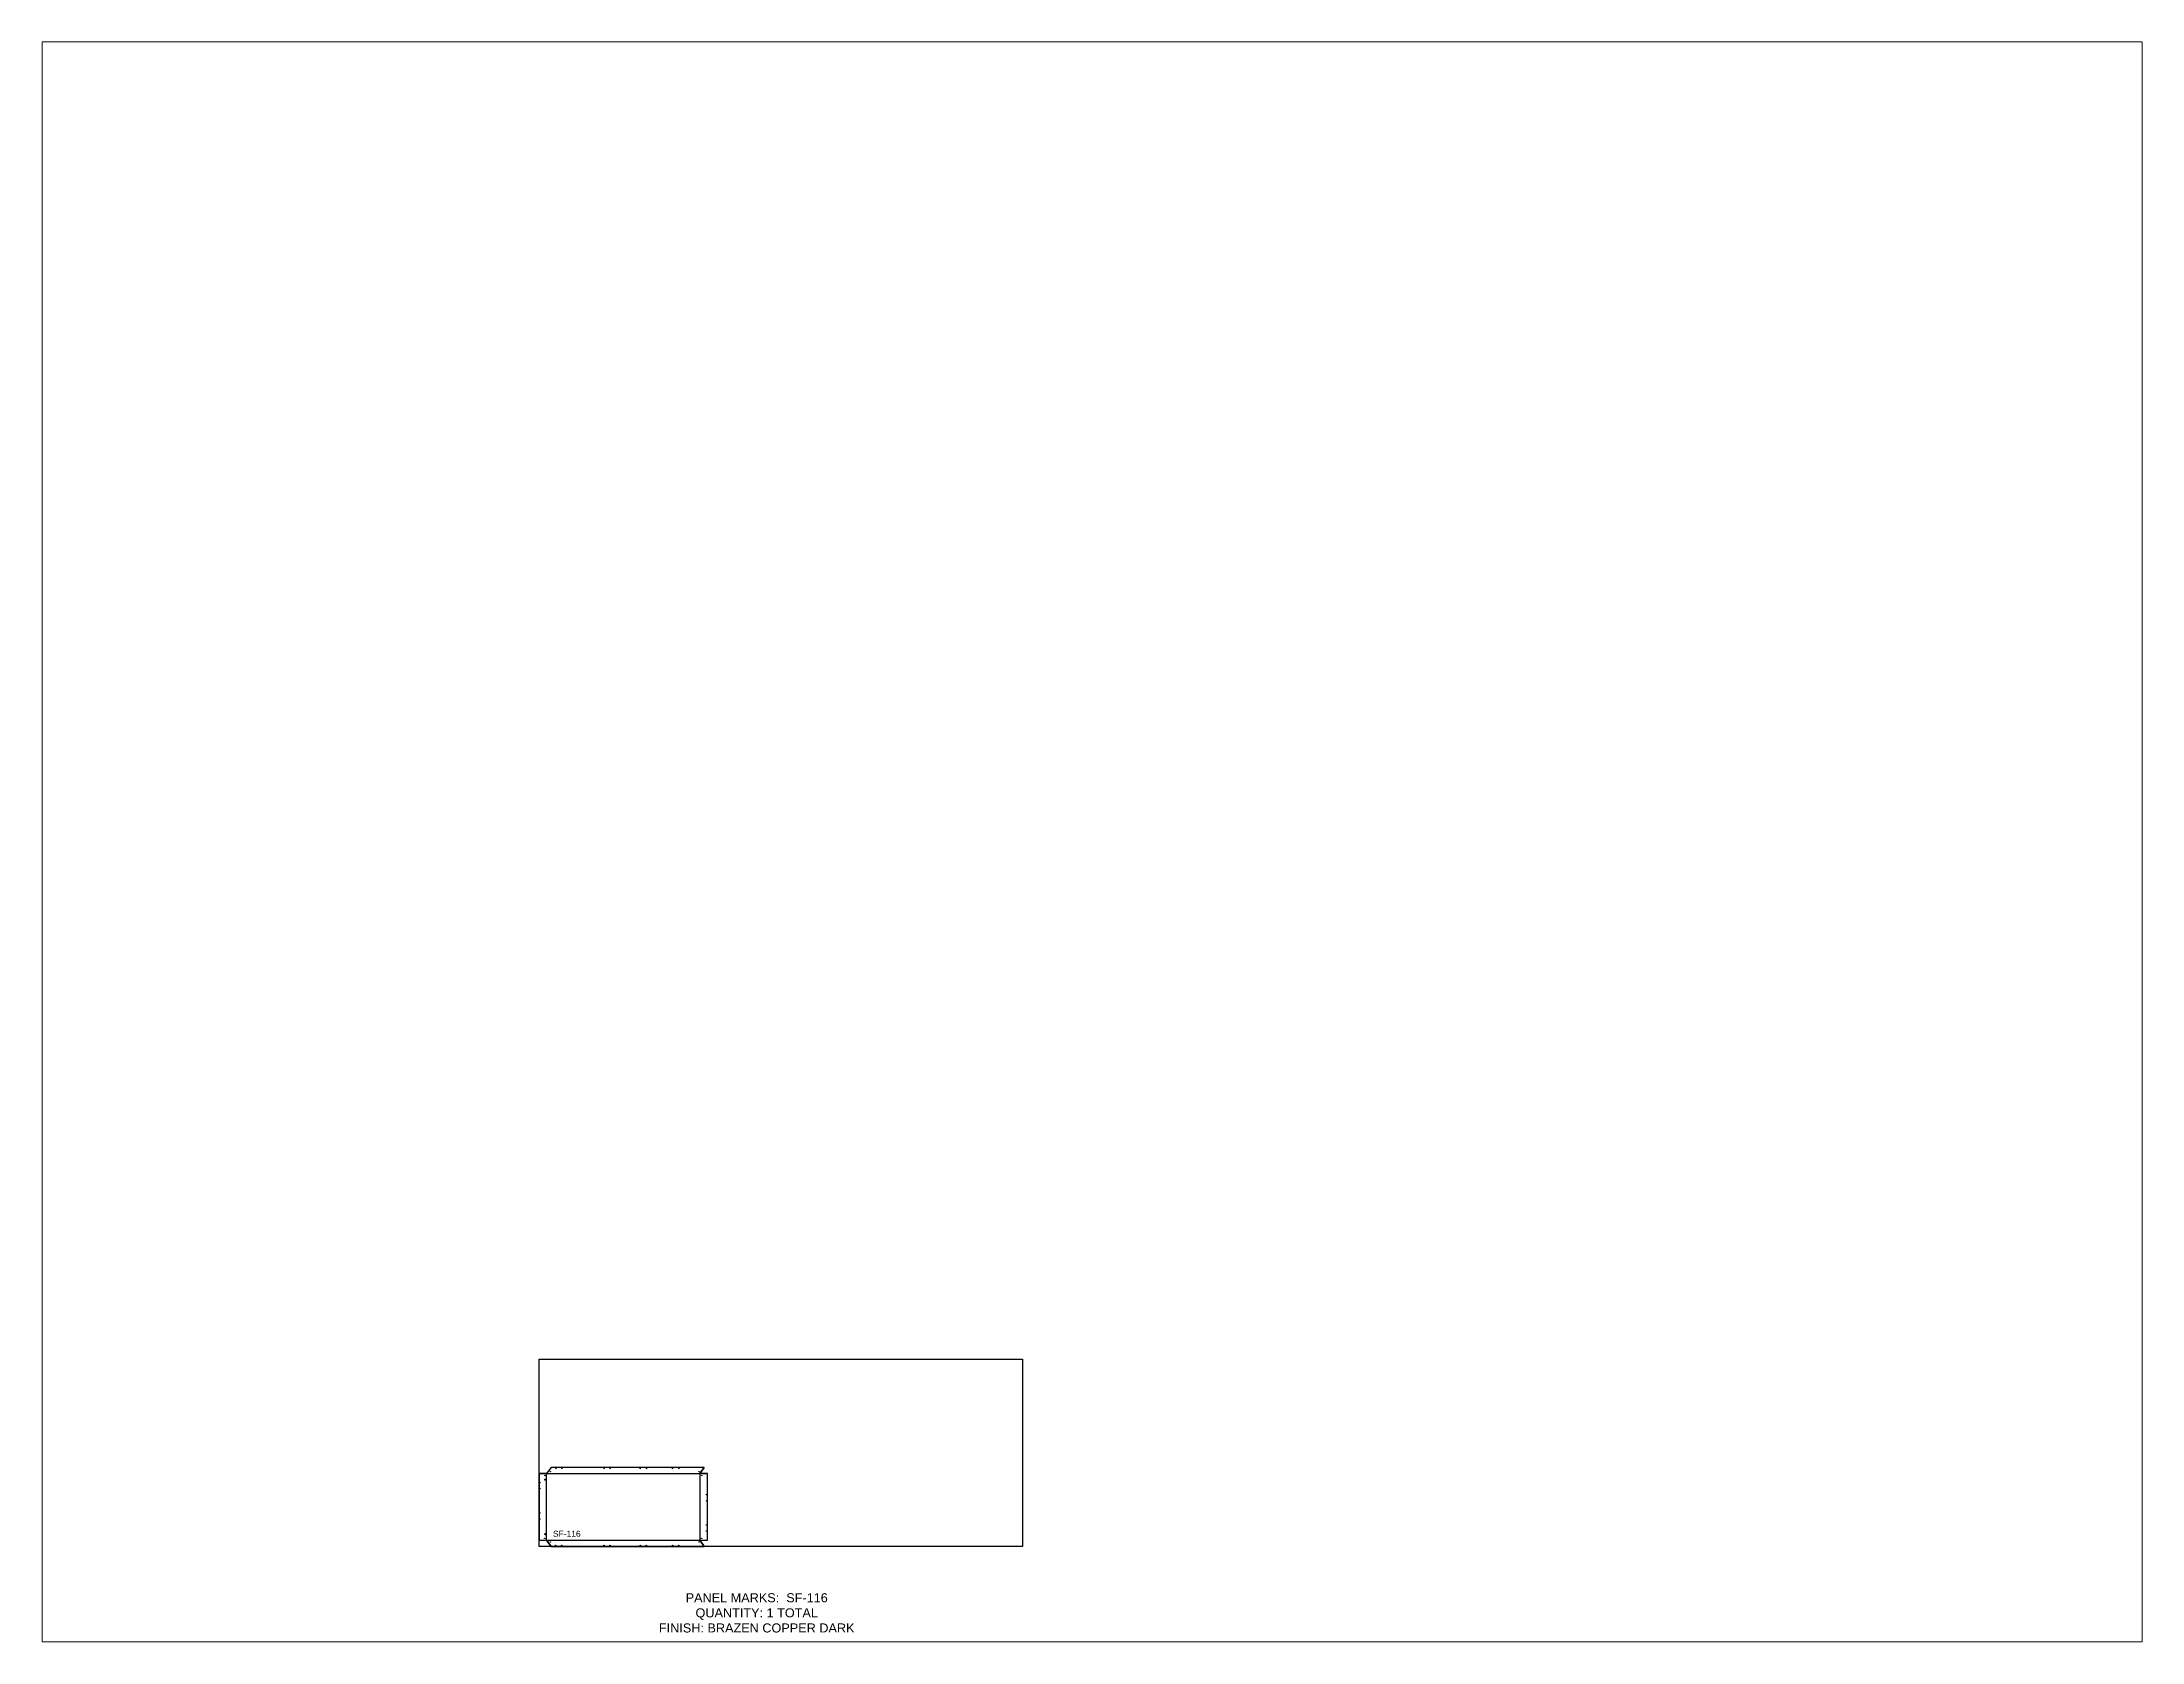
# Paper-space layout 'Layout1' of a CAD drawing. Header units: inches. Extents: x 1.05 to 9.45, y 0.8 to 7.2.
# The model-space entities are those that its viewports show. They can reach past a viewport. Long polylines and large blocks are cut down to what shows.
import ezdxf

# ---------------------------------------------------------------- set-up
doc = ezdxf.new("R2010")
doc.units = ezdxf.units.IN
doc.header["$MEASUREMENT"] = 0
doc.linetypes.add('HIDDEN', pattern=[0.375, 0.25, -0.125])
doc.linetypes.add('PHANTOM', pattern=[2.5, 1.25, -0.25, 0.25, -0.25, 0.25, -0.25])
for name, color, linetype in [('CUT', 7, 'Continuous'), ('DIMS', 1, 'Continuous'), ('HOLES', 6, 'Continuous'), ('ROUT', 1, 'HIDDEN'), ('SHEET', 5, 'PHANTOM'), ('TEXT', 2, 'PHANTOM'), ('V135', 4, 'HIDDEN'), ('WEEPS', 3, 'HIDDEN')]:
    doc.layers.add(name, color=color, linetype=linetype)
doc.styles.get("Standard").update_dxf_attribs({"font": 'arial.ttf'})

msp = doc.modelspace()

# ---------------------------------------------------------------- linework, layer by layer
at = {"layer": 'CUT', "ltscale": 0.25}
msp.add_lwpolyline([(3.99, 0), (54.69, 0), (53.23, 2.06), (55.76, 2.06), (55.76, 24.09), (53.23, 24.09), (54.69, 26.16), (3.99, 26.16), (2.53, 24.09), (0, 24.09), (0, 2.06), (2.53, 2.06)], close=True, dxfattribs=at)
at = {"layer": 'HOLES', "ltscale": 0.25}
for centre in [(0.37, 21.09), (1.9, 23.47), (3.74, 24.72), (5.53, 25.78), (7.53, 25.78), (21.53, 25.78), (23.53, 25.78), (33.53, 25.78), (35.53, 25.78), (44.23, 25.78), (46.23, 25.78), (52.91, 24.72), (53.86, 23.47), (0.37, 19.09), (55.38, 17.09), (55.38, 15.09), (0.37, 11.06), (0.37, 9.06), (55.38, 7.06), (1.9, 2.69), (3.74, 1.44), (5.53, 0.37), (7.53, 0.37), (21.53, 0.37), (23.53, 0.37), (33.53, 0.37), (35.53, 0.37), (44.23, 0.37), (46.23, 0.37), (52.91, 1.44), (53.86, 2.69), (55.38, 5.06)]:
    msp.add_circle(centre, 0.0625, dxfattribs=at)
at = {"layer": 'ROUT', "ltscale": 0.25}
for p, q in [((0, 24.09), (55.76, 24.09)), ((3.99, 26.16), (2.53, 24.09)), ((0, 2.06), (55.76, 2.06)), ((3.99, 0), (2.53, 2.06))]:
    msp.add_line(p, q, dxfattribs=at)
msp.add_lwpolyline([(54.69, 26.16), (53.23, 24.09), (53.23, 2.06), (54.69, 0)], dxfattribs=at)
at = {"layer": 'SHEET'}
msp.add_lwpolyline([(0, 62), (160, 62), (160, 0), (0, 0)], close=True, dxfattribs=at)
at = {"layer": 'V135'}
msp.add_line((2.53, 2.06), (2.53, 24.09), dxfattribs=at)
at = {"layer": 'WEEPS', "ltscale": 0.25}
for centre in [(2.12, 22.09), (2.12, 4.06)]:
    msp.add_circle(centre, 0.188, dxfattribs=at)

# ---------------------------------------------------------------- texts
at = {"layer": 'DIMS', "ltscale": 0.25, "insert": (9.2, 5.18, 0), "char_height": 2, "attachment_point": 2}
msp.add_mtext_dynamic_manual_height_columns('SF-116', width=3.0859, gutter_width=10, heights=[2.07], dxfattribs=at)
at = {"layer": 'TEXT', "insert": (72.05, -22.01), "char_height": 3, "attachment_point": 5}
msp.add_mtext_dynamic_manual_height_columns('\\pxt44;PANEL MARKS:  SF-116\\P\\ptz;QUANTITY: 1 TOTAL\\PFINISH: BRAZEN COPPER DARK', width=199.7409, gutter_width=1, heights=[0], dxfattribs=at)

psp = doc.layouts.get("Layout1")

# ---------------------------------------------------------------- viewports
at = {"layer": 'CUT'}
psp.add_viewport(center=(5.25, 4), size=(8.4, 6.4), view_center_point=(183.0157, 233.1318), view_height=529.538938, dxfattribs=at)

doc.saveas('drawing.dxf')
